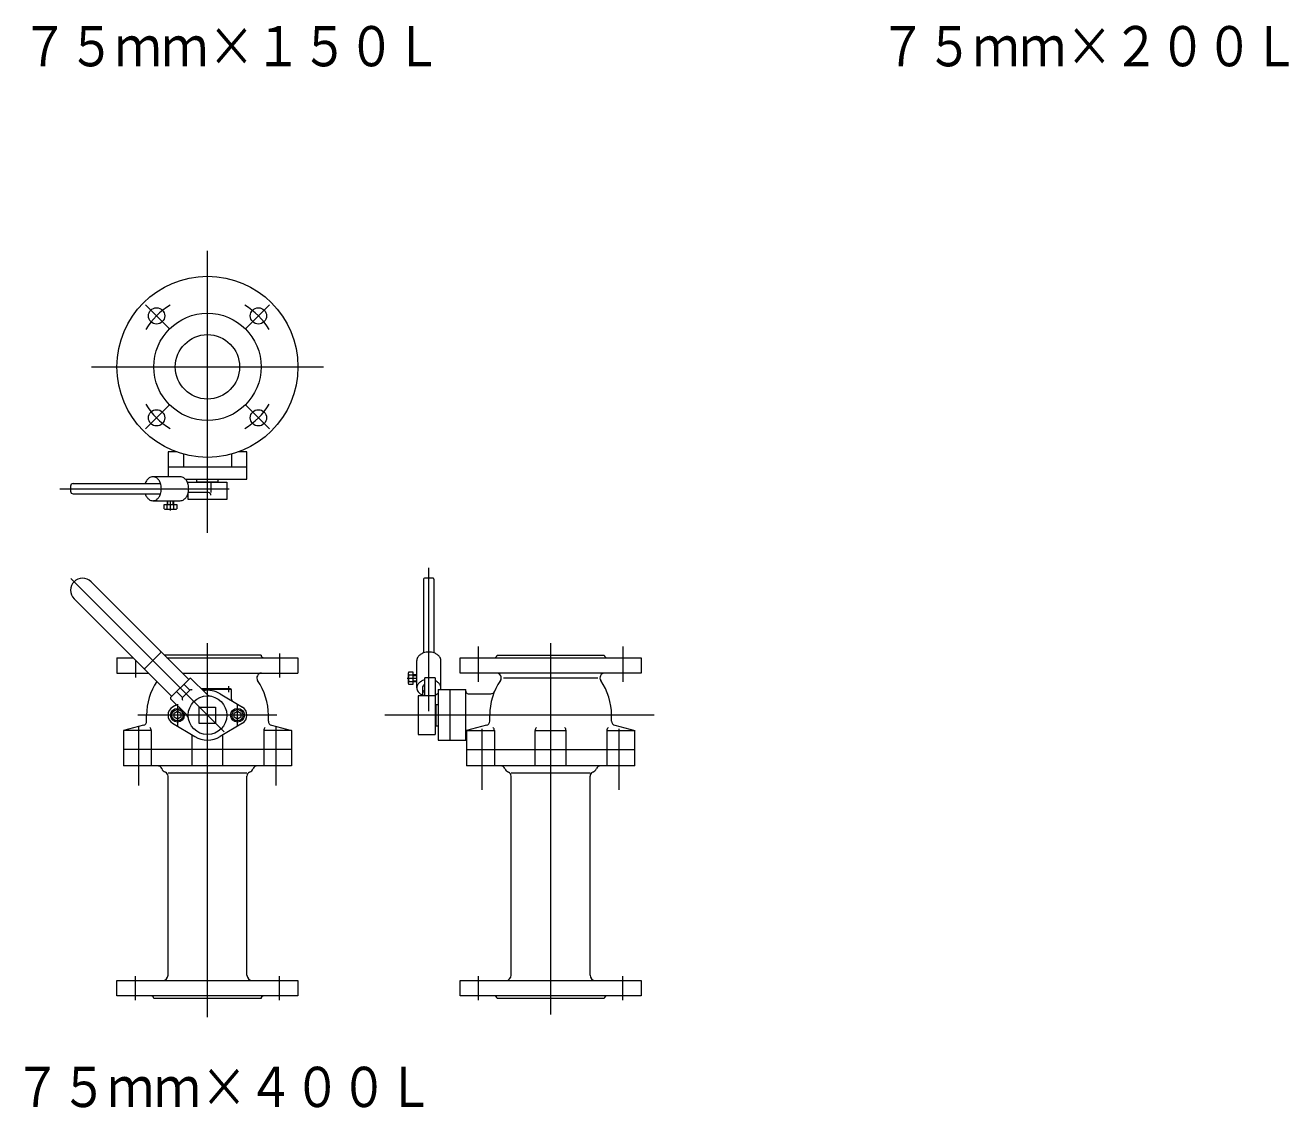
# Model space of a CAD drawing. Units: millimetres at full size, sheet at 1:20; details may follow other scales. Extents: x -5700 to 5714, y -3160 to 3160.
# Drawn here: x 3181 to 4654, y 639 to 1901 of the extents above; entities that cross this region are included whole.
import ezdxf
from ezdxf.enums import TextEntityAlignment as Align

# ---------------------------------------------------------------- set-up
doc = ezdxf.new("R2010")
doc.units = ezdxf.units.MM
doc.header["$LTSCALE"] = 20
doc.layers.add('0-5_TEMP01', color=3, linetype='Continuous', lineweight=18)
doc.layers.add('1-1_補修弁', color=7, linetype='Continuous', lineweight=9)
doc.styles.add('ＭＳ ゴシック', font='')
doc.styles.get('ＭＳ ゴシック').set_extended_font_data('MS Gothic')

msp = doc.modelspace()

# ---------------------------------------------------------------- linework, layer by layer
at = {"layer": '0-5_TEMP01'}
for p, q in [((3393.7, 1309.2), (3393.7, 1637.74)), ((3321.3, 1575), (3349.16, 1547.13)), ((3466.11, 1575), (3438.24, 1547.13)), ((3258.55, 1502.6), (3528.85, 1502.6)), ((3321.3, 1430.19), (3349.16, 1458.06)), ((3466.11, 1430.19), (3438.24, 1458.06)), ((3221.56, 1360.6), (3419, 1360.6)), ((3350.57, 1335.23), (3350.57, 1346.59)), ((3651.7, 1101.27), (3651.7, 1268.46)), ((3413.14, 1077.27), (3234.6, 1255.81)), ((3393.7, 744.7), (3393.7, 1180.6)), ((3793.7, 1180.6), (3793.7, 748.11)), ((3477.7, 1168.71), (3477.7, 1140.71)), ((3709.7, 1135.71), (3709.7, 1176.71)), ((3877.7, 1176.71), (3877.7, 1135.71)), ((3309.7, 1160.91), (3309.7, 1140.71)), ((3626.34, 1139.85), (3637.7, 1139.85)), ((3358.7, 1109.71), (3358.7, 1083.71)), ((3428.7, 1083.71), (3428.7, 1109.71)), ((3474.7, 1096.71), (3312.7, 1096.71)), ((3914.2, 1096.71), (3600.31, 1096.71)), ((3313.7, 1014.71), (3313.7, 1083.71)), ((3473.7, 1014.71), (3473.7, 1083.71)), ((3713.7, 1009.71), (3713.7, 1081.02)), ((3873.7, 1009.71), (3873.7, 1081.02)), ((3309.7, 764.71), (3309.7, 792.71)), ((3477.7, 764.71), (3477.7, 792.71)), ((3709.7, 764.71), (3709.7, 792.71)), ((3877.7, 764.71), (3877.7, 792.71))]:
    msp.add_line(p, q, dxfattribs=at)
for start, end in [(121.226, 148.774), (31.226, 58.774), (211.226, 238.774), (301.226, 328.774)]:
    msp.add_arc((3393.7, 1502.6), 84, start, end, dxfattribs=at)
at = {"layer": '1-1_補修弁'}
for p, q in [((3347.7, 1403.6), (3347.7, 1374.59)), ((3357.25, 1403.6), (3347.7, 1403.6)), ((3365.7, 1400.88), (3365.7, 1385.6)), ((3421.7, 1400.88), (3421.7, 1385.6)), ((3439.7, 1403.6), (3430.16, 1403.6)), ((3439.7, 1371.59), (3439.7, 1403.6)), ((3439.7, 1385.6), (3347.7, 1385.6)), ((3361.88, 1374.59), (3330.06, 1374.59)), ((3368.01, 1371.59), (3439.7, 1371.59)), ((3406.2, 1368.6), (3406.2, 1371.59)), ((3234.04, 1363.6), (3234.04, 1357.6)), ((3237.04, 1366.6), (3339.01, 1366.6)), ((3370.24, 1368.09), (3416.2, 1368.09)), ((3371.2, 1348.1), (3371.2, 1355.88)), ((3394.76, 1356.1), (3371.26, 1356.1)), ((3381.2, 1368.6), (3406.2, 1368.6)), ((3397.76, 1368.09), (3397.76, 1356.1)), ((3406.2, 1368.6), (3405.7, 1368.09)), ((3416.2, 1368.09), (3416.2, 1348.1)), ((3237.04, 1354.59), (3339.01, 1354.59)), ((3330.06, 1346.59), (3361.88, 1346.59)), ((3343.07, 1342.09), (3358.07, 1342.09)), ((3343.07, 1337.19), (3343.07, 1342.09)), ((3346.57, 1346.59), (3346.57, 1342.09)), ((3346.82, 1337.17), (3346.82, 1342.09)), ((3347.57, 1342.09), (3347.57, 1346.59)), ((3353.57, 1342.09), (3353.57, 1346.59)), ((3354.32, 1337.17), (3354.32, 1342.09)), ((3354.57, 1342.09), (3354.57, 1346.59)), ((3358.07, 1342.09), (3358.07, 1337.19)), ((3416.2, 1348.1), (3371.2, 1348.1)), ((3344.95, 1336.6), (3356.18, 1336.6)), ((3371.78, 1138.43), (3257.93, 1252.28)), ((3645.7, 1255.38), (3645.7, 1169.29)), ((3656.7, 1256.38), (3646.7, 1256.38)), ((3657.7, 1255.38), (3657.7, 1169.29)), ((3351.98, 1118.63), (3238.14, 1232.48)), ((3288.2, 1163.71), (3306.9, 1163.71)), ((3288.2, 1163.71), (3288.2, 1145.71)), ((3338.54, 1168.84), (3321.58, 1151.87)), ((3456.2, 1166.71), (3343.5, 1166.71)), ((3346.5, 1163.71), (3499.2, 1163.71)), ((3499.2, 1163.71), (3499.2, 1145.71)), ((3688.2, 1163.71), (3899.2, 1163.71)), ((3688.2, 1145.71), (3688.2, 1163.71)), ((3731.2, 1166.71), (3856.2, 1166.71)), ((3899.2, 1163.71), (3899.2, 1145.71)), ((3637.7, 1128.53), (3637.7, 1160.35)), ((3665.7, 1128.53), (3665.7, 1160.35)), ((3288.2, 1145.71), (3324.91, 1145.71)), ((3350.74, 1117.39), (3373.02, 1139.67)), ((3364.5, 1145.71), (3499.2, 1145.71)), ((3374.43, 1139.67), (3392.49, 1121.61)), ((3627.7, 1145.47), (3627.7, 1134.22)), ((3628.28, 1143.6), (3633.2, 1143.6)), ((3628.28, 1136.1), (3633.2, 1136.1)), ((3628.3, 1147.35), (3633.2, 1147.35)), ((3633.2, 1147.35), (3633.2, 1132.34)), ((3637.7, 1143.85), (3633.2, 1143.85)), ((3633.2, 1142.85), (3637.7, 1142.85)), ((3633.2, 1136.84), (3637.7, 1136.84)), ((3633.2, 1135.84), (3637.7, 1135.84)), ((3659.2, 1140.38), (3647.2, 1140.38)), ((3647.2, 1119.21), (3647.2, 1140.38)), ((3659.2, 1140.38), (3659.2, 1074.21)), ((3899.2, 1145.71), (3688.2, 1145.71)), ((3738.7, 1140.13), (3848.7, 1140.13)), ((3357.64, 1124.29), (3364.71, 1117.22)), ((3386.39, 1127.71), (3420.7, 1127.71)), ((3421.7, 1126.71), (3387.39, 1126.71)), ((3408.62, 1121.59), (3434.36, 1106.14)), ((3418.7, 1123.71), (3418.7, 1130.71)), ((3420.7, 1127.71), (3420.7, 1126.71)), ((3421.7, 1115.44), (3421.7, 1126.71)), ((3633.2, 1132.34), (3628.3, 1132.34)), ((3644.2, 1128.53), (3644.2, 1121.61)), ((3662.7, 1126.71), (3662.7, 1067.71)), ((3662.7, 1126.71), (3694.7, 1126.71)), ((3676.7, 1067.71), (3676.7, 1126.71)), ((3694.7, 1067.71), (3694.7, 1126.71)), ((3697.7, 1121.71), (3723.88, 1121.71)), ((3350.74, 1115.98), (3368.8, 1097.92)), ((3357.76, 1108.97), (3353.05, 1106.14)), ((3384.2, 1087.21), (3384.2, 1106.21)), ((3384.2, 1106.21), (3403.2, 1106.21)), ((3403.2, 1106.21), (3403.2, 1087.21)), ((3659.2, 1119.21), (3639.2, 1119.21)), ((3639.2, 1119.21), (3639.2, 1074.21)), ((3659.7, 1109.21), (3659.7, 1084.21)), ((3322.7, 1089.78), (3322.7, 1096.71)), ((3354.7, 1094.41), (3354.7, 1099.02)), ((3358.7, 1092.09), (3354.7, 1094.41)), ((3362.7, 1094.41), (3358.7, 1092.09)), ((3362.7, 1099.02), (3362.7, 1094.41)), ((3424.7, 1094.41), (3424.7, 1099.02)), ((3428.7, 1092.09), (3424.7, 1094.41)), ((3432.7, 1094.41), (3428.7, 1092.09)), ((3432.7, 1099.02), (3432.7, 1094.41)), ((3464.7, 1089.78), (3464.7, 1096.71)), ((3722.7, 1089.78), (3722.7, 1096.71)), ((3864.7, 1089.78), (3864.7, 1096.71)), ((3328.14, 1078.71), (3295.7, 1078.71)), ((3328.14, 1078.71), (3328.14, 1037.71)), ((3353.05, 1087.28), (3378.78, 1071.84)), ((3403.2, 1087.21), (3384.2, 1087.21)), ((3434.36, 1087.28), (3408.62, 1071.84)), ((3491.7, 1078.71), (3459.27, 1078.71)), ((3459.27, 1078.71), (3459.27, 1037.71)), ((3468.41, 1084.96), (3491.7, 1078.71)), ((3491.7, 1078.71), (3491.7, 1037.71)), ((3659.7, 1084.21), (3659.2, 1084.71)), ((3659.7, 1084.21), (3662.7, 1084.21)), ((3695.7, 1078.71), (3695.7, 1037.71)), ((3728.14, 1078.71), (3728.14, 1037.71)), ((3775.7, 1078.71), (3811.7, 1078.71)), ((3775.7, 1037.71), (3775.7, 1078.71)), ((3811.7, 1037.71), (3811.7, 1078.71)), ((3859.27, 1078.71), (3891.7, 1078.71)), ((3859.27, 1078.71), (3859.27, 1037.71)), ((3868.41, 1084.96), (3891.7, 1078.71)), ((3891.7, 1037.71), (3891.7, 1078.71)), ((3375.7, 1037.71), (3375.7, 1073.69)), ((3411.7, 1037.71), (3411.7, 1073.69)), ((3639.2, 1074.21), (3659.2, 1074.21)), ((3662.7, 1067.71), (3695.7, 1067.71)), ((3491.7, 1056.71), (3295.7, 1056.71)), ((3695.7, 1056.71), (3891.7, 1056.71)), ((3491.7, 1037.71), (3295.7, 1037.71)), ((3891.7, 1037.71), (3695.7, 1037.71)), ((3347.7, 1029.71), (3439.7, 1029.71)), ((3347.7, 793.71), (3347.7, 1025.71)), ((3439.7, 793.71), (3439.7, 1025.71)), ((3747.7, 1029.71), (3839.7, 1029.71)), ((3747.7, 793.71), (3747.7, 1025.71)), ((3839.7, 793.71), (3839.7, 1025.71)), ((3288.2, 787.71), (3499.2, 787.71)), ((3499.2, 787.71), (3499.2, 769.71)), ((3688.2, 787.71), (3899.2, 787.71)), ((3688.2, 769.71), (3688.2, 787.71)), ((3899.2, 787.71), (3899.2, 769.71)), ((3456.2, 766.71), (3331.2, 766.71)), ((3899.2, 769.71), (3688.2, 769.71)), ((3856.2, 766.71), (3731.2, 766.71))]:
    msp.add_line(p, q, dxfattribs=at)
for points in [[(3381.7, 1368.09), (3381.2, 1368.6), (3381.2, 1371.59)], [(3366.12, 1132.78), (3373.19, 1125.7), (3364.71, 1117.22)], [(3659.2, 1108.71), (3659.7, 1109.21), (3662.7, 1109.21)], [(3354.7, 1099.02), (3358.7, 1101.33), (3362.7, 1099.02)], [(3424.7, 1099.02), (3428.7, 1101.33), (3432.7, 1099.02)], [(3319, 1084.96), (3295.7, 1078.71), (3295.7, 1037.71)], [(3719, 1084.96), (3695.7, 1078.71), (3728.14, 1078.71)], [(3499.2, 769.71), (3288.2, 769.71), (3288.2, 787.71)]]:
    msp.add_lwpolyline(points, dxfattribs=at)
for centre, radius in [((3393.7, 1502.6), 105.5), ((3334.3, 1561.99), 9.5), ((3393.7, 1502.6), 62.5), ((3453.1, 1561.99), 9.5), ((3393.7, 1502.6), 37.5), ((3334.3, 1443.2), 9.5), ((3453.1, 1443.2), 9.5), ((3358.7, 1096.71), 8), ((3393.7, 1096.71), 22.5), ((3428.7, 1096.71), 8), ((3358.7, 1096.71), 6.5), ((3428.7, 1096.71), 6.5)]:
    msp.add_circle(centre, radius, dxfattribs=at)
for centre, radius, start, end in [((3335.31, 1361.96), 14.93, 145.13203, 160.85632), ((3332.02, 1364.28), 10.9, 125.84361, 145.25198), ((3330.15, 1366.95), 7.64, 90.69337, 126.22988), ((3329.97, 1366.95), 7.64, 53.77012, 89.30663), ((3328.11, 1364.28), 10.9, 34.74801, 54.15638), ((3324.82, 1361.96), 14.93, 19.1437, 34.86798), ((3361.79, 1366.95), 7.64, 53.77012, 89.30663), ((3359.93, 1364.28), 10.9, 34.74801, 54.15638), ((3356.64, 1361.96), 14.93, 19.1437, 34.86798), ((3237.04, 1363.6), 3, 90, 180), ((3237.04, 1357.6), 3, 180, 270), ((3321.93, 1366.46), 0.82, 151.32882, 170.65982), ((3321.06, 1360.66), 18.91, 359.81123, 19.14223), ((3321.06, 1360.53), 18.91, 340.85777, 0.18877), ((3352.88, 1360.66), 18.91, 359.81123, 19.14223), ((3352.88, 1360.53), 18.91, 340.85777, 0.18877), ((3394.76, 1353.1), 3, 0, 90), ((3330.56, 1357.7), 9.94, 198.21001, 199.80121), ((3335.31, 1359.23), 14.93, 199.14369, 214.86798), ((3332.02, 1356.91), 10.9, 214.74801, 234.15638), ((3330.15, 1354.24), 7.64, 233.77013, 269.30664), ((3329.97, 1354.24), 7.64, 270.69336, 306.22986), ((3328.11, 1356.91), 10.9, 305.84364, 325.252), ((3324.82, 1359.23), 14.93, 325.13201, 340.8563), ((3361.79, 1354.24), 7.64, 270.69336, 306.22986), ((3359.93, 1356.91), 10.9, 305.84364, 325.252), ((3356.64, 1359.23), 14.93, 325.13201, 340.8563), ((3344.95, 1339.88), 3.29, 234.992, 304.565), ((3350.57, 1349.01), 12.42, 252.412, 287.588), ((3356.18, 1339.88), 3.29, 235.435, 305.008), ((3248.04, 1242.38), 14, 45, 225), ((3646.7, 1255.38), 1, 90, 180), ((3656.7, 1255.38), 1, 0, 90), ((3337.14, 1170.25), 2, 315, 45), ((3459.2, 1166.71), 3, 180, 270), ((3645.35, 1160.26), 7.64, 143.77013, 179.30664), ((3648.02, 1158.4), 10.9, 124.74801, 144.15638), ((3650.34, 1155.11), 14.93, 109.14369, 124.86798), ((3651.64, 1151.35), 18.91, 89.81124, 109.14224), ((3651.77, 1151.35), 18.91, 70.85776, 90.18876), ((3653.07, 1155.11), 14.93, 55.13203, 70.85632), ((3655.39, 1158.4), 10.9, 35.84361, 55.25198), ((3658.06, 1160.26), 7.64, 0.69337, 36.22988), ((3728.2, 1166.71), 3, 270, 0), ((3859.2, 1166.71), 3, 180, 270), ((3320.16, 1153.28), 2, 225, 315), ((3393.7, 1096.71), 71, 146.372, 180), ((3373.73, 1138.96), 1, 45, 135), ((3456.78, 1140.13), 5.58, 90, 214.542), ((3393.7, 1096.71), 71, 0, 34.542), ((3630.99, 1145.47), 3.29, 144.992, 214.565), ((3640.12, 1139.85), 12.42, 162.412, 197.588), ((3630.99, 1134.22), 3.29, 145.435, 215.008), ((3648.02, 1126.58), 10.9, 124.74801, 144.15638), ((3650.34, 1123.28), 14.93, 109.14369, 124.86798), ((3649.12, 1128.16), 9.94, 101.14176, 111.74811), ((3655.48, 1127.53), 10.08, 52.6097, 68.33399), ((3655.39, 1126.58), 10.9, 35.84361, 55.25198), ((3793.7, 1096.71), 71, 145.458, 180), ((3730.62, 1140.13), 5.58, 325.458, 90), ((3856.78, 1140.13), 5.58, 90, 214.542), ((3793.7, 1096.71), 71, 0, 34.542), ((3374.61, 1124.29), 2, 45, 135), ((3393.7, 1096.71), 29, 59.05, 99.719), ((3399.57, 1128.68), 10, 225, 259.606), ((3645.35, 1128.44), 7.64, 143.77013, 179.30664), ((3645.35, 1128.63), 7.64, 180.69336, 216.22986), ((3648.02, 1130.49), 10.9, 215.84364, 235.252), ((3648.64, 1130.71), 11.45, 233.33203, 249.05632), ((3648.3, 1128.48), 4.09, 143.77013, 179.30664), ((3648.3, 1121.56), 4.09, 143.77014, 179.30665), ((3648.3, 1121.66), 4.09, 180.69336, 216.22987), ((3649.73, 1127.49), 5.84, 124.74801, 144.15638), ((3649.73, 1120.57), 5.84, 124.74799, 144.15636), ((3649.64, 1127.9), 5.45, 116.55794, 126.4811), ((3649.64, 1120.98), 5.45, 116.55799, 126.48115), ((3653.39, 1133.22), 14.29, 293.98821, 305.06814), ((3659.59, 1125.19), 4.17, 298.82431, 318.23267), ((3658.06, 1128.44), 7.64, 0.69337, 36.22988), ((3658.59, 1128.54), 7.11, 345.10914, 359.9527), ((3697.7, 1124.71), 3, 180, 270), ((3723.88, 1126.71), 5, 270, 336.75), ((3358.7, 1096.71), 11, 120.95, 239.05), ((3351.45, 1116.69), 1, 135, 225), ((3366.12, 1115.81), 2, 135, 225), ((3424.7, 1115.44), 3, 180, 239.05), ((3428.7, 1096.71), 11, 300.95, 59.05), ((3645.08, 1119.28), 0.095, 205.74959, 225.15795), ((3361.73, 1090.85), 10, 10.394, 45), ((3317.7, 1089.78), 5, 285, 0), ((3323.13, 1078.71), 5, 0, 47.288), ((3464.27, 1078.71), 5, 132.712, 180), ((3469.7, 1089.78), 5, 180, 255), ((3717.7, 1089.78), 5, 285, 0), ((3723.13, 1078.71), 5, 0, 47.288), ((3780.7, 1078.71), 5, 132.712, 180), ((3806.7, 1078.71), 5, 0, 47.288), ((3864.27, 1078.71), 5, 132.712, 180), ((3869.7, 1089.78), 5, 180, 255), ((3393.7, 1096.71), 29, 239.05, 300.95), ((3335.7, 1032.71), 5, 22.62, 90), ((3347.7, 1037.71), 8, 202.62, 247.38), ((3439.7, 1037.71), 8, 292.62, 337.38), ((3451.7, 1032.71), 5, 90, 157.38), ((3735.7, 1032.71), 5, 22.62, 90), ((3747.7, 1037.71), 8, 202.62, 247.38), ((3839.7, 1037.71), 8, 292.62, 337.38), ((3851.7, 1032.71), 5, 90, 157.38), ((3342.7, 1025.71), 5, 0, 67.38), ((3444.7, 1025.71), 5, 112.62, 180), ((3742.7, 1025.71), 5, 0, 67.38), ((3844.7, 1025.71), 5, 112.62, 180), ((3341.7, 793.71), 6, 270, 0), ((3445.7, 793.71), 6, 180, 270), ((3741.7, 793.71), 6, 270, 0), ((3845.7, 793.71), 6, 180, 270), ((3328.2, 766.71), 3, 0, 90), ((3459.2, 766.71), 3, 90, 180), ((3728.2, 766.71), 3, 0, 90), ((3859.2, 766.71), 3, 90, 180)]:
    msp.add_arc(centre, radius, start, end, dxfattribs=at)

# ---------------------------------------------------------------- texts
at = {"layer": '1-1_補修弁', "style": 'ＭＳ ゴシック', "width": 0.85}
for s, p in [('７５ｍｍ×１５０Ｌ', (3176.9, 1838.68)), ('７５ｍｍ×２００Ｌ', (4176.9, 1838.68)), ('７５ｍｍ×４００Ｌ', (3168.2, 626.08))]:
    msp.add_text(s, height=46.92, dxfattribs=at).set_placement(p, align=Align.BOTTOM_LEFT)

doc.saveas('drawing.dxf')
